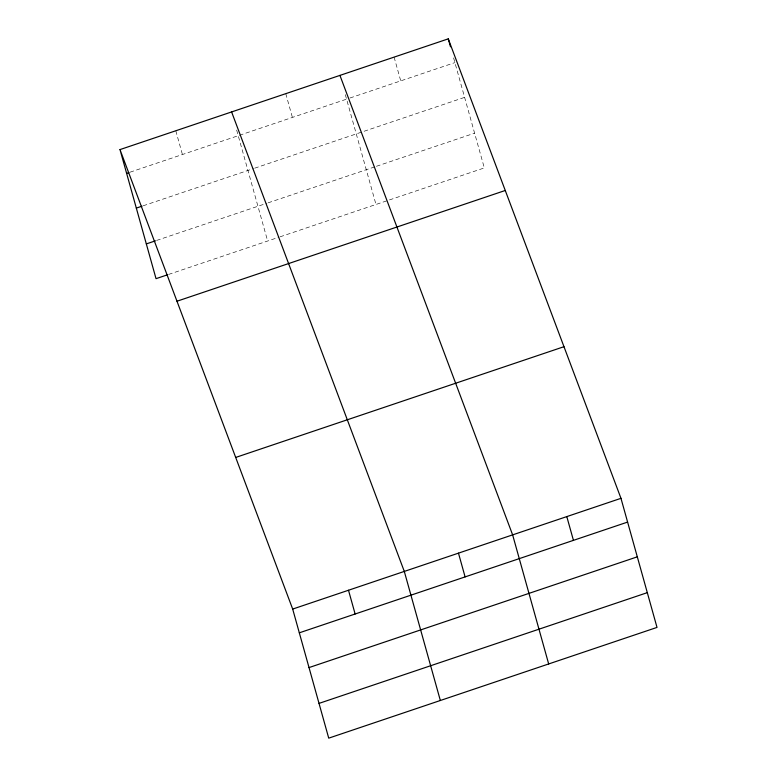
<?xml version="1.0" encoding="UTF-8"?>
<svg xmlns="http://www.w3.org/2000/svg" width="777" height="777" viewBox="0 0 777 777"><rect width="100%" height="100%" fill="white"/><g stroke="black" fill="none" stroke-linecap="round" stroke-linejoin="round"><path stroke-width="0.58" stroke-dasharray="3.88 2.91" d="M130.041 172.193L346.571 99.155M349.951 98.009L454.904 62.607M143.162 205.798L253.584 168.551M254.71 168.172L464.607 97.358M156.575 240.452L266.967 203.215M268.094 202.836L375.301 166.676M376.427 166.288L474.601 133.168M168.56 274.446L278.933 237.208M280.06 236.83L484.314 167.929L453.01 55.818M394.104 57.119L400.738 80.876M345.309 94.629L375.981 204.477M285.771 93.667L292.405 117.424M236.655 130.041L267.647 241.016M175.796 130.769L182.43 154.526"/><path stroke-width="1.17" d="M119.988 149.592L448.271 38.85L620.969 498.329L657.012 627.408L328.729 738.15L292.686 609.071L119.988 149.592L156.031 278.671L167.424 274.825M126.622 173.349L128.904 172.581M136.325 208.1L142.026 206.187M146.329 243.91L155.439 240.841M176.981 301.223L505.264 190.482M235.703 457.439L563.976 346.697M292.686 609.071L620.969 498.329M299.32 632.828L627.602 522.086M309.023 667.579L637.305 556.837M319.026 703.389L647.309 592.647M339.938 75.398L512.635 534.877L548.679 663.956M231.604 111.937L404.302 571.416L440.345 700.495M448.271 38.85L450.485 46.766M566.802 516.598L573.436 540.355M458.469 553.146L465.102 576.903M348.494 590.248L355.128 613.995"/></g></svg>
